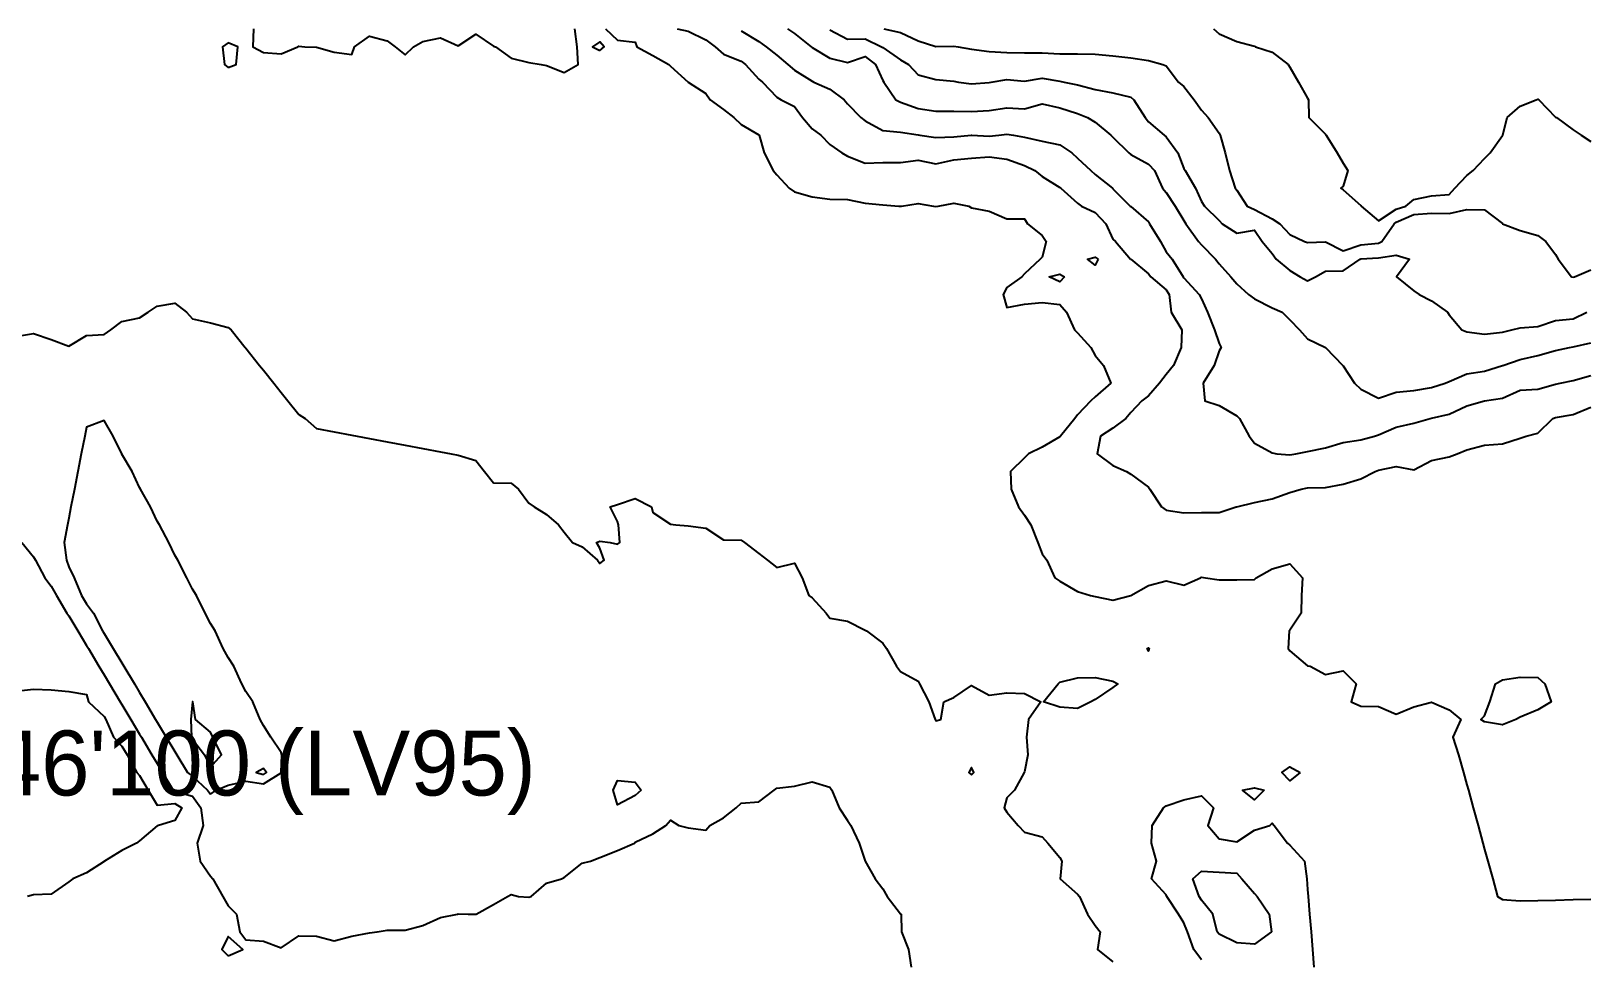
# Model space of a CAD drawing. Header units: metres. Extents: x 2681030 to 2681330, y 1246000 to 1246290.
# Drawn here: x 2681222.69 to 2681266.61, y 1246096.46 to 1246122.69 of the extents above; entities that cross this region are included whole.
import ezdxf

# ---------------------------------------------------------------- set-up
doc = ezdxf.new("R2010")
doc.units = ezdxf.units.M
doc.layers.add('BASIS_HOEHENLINIEN', color=8, linetype='Continuous')
doc.layers.add('BASIS_KOORD', color=7, linetype='Continuous')

msp = doc.modelspace()

# ---------------------------------------------------------------- linework, layer by layer
at = {"layer": 'BASIS_HOEHENLINIEN'}
for points in [[(2681228.967, 1246122.75, 439), (2681228.947, 1246122.25, 439), (2681229.25, 1246122.086, 439), (2681229.75, 1246122.047, 439), (2681230.226, 1246122.25, 439), (2681230.25, 1246122.268, 439), (2681230.419, 1246122.25, 439), (2681230.75, 1246122.232, 439), (2681231.25, 1246122.098, 439), (2681231.75, 1246122.031, 439), (2681231.82, 1246122.25, 439), (2681232.25, 1246122.545, 439), (2681232.75, 1246122.416, 439), (2681232.976, 1246122.25, 439), (2681233.25, 1246122.024, 439), (2681233.489, 1246122.25, 439), (2681233.75, 1246122.396, 439), (2681234.25, 1246122.5, 439), (2681234.75, 1246122.271, 439), (2681235.25, 1246122.607, 439), (2681235.75, 1246122.268, 439), (2681235.807, 1246122.25, 439), (2681236.25, 1246121.925, 439), (2681236.75, 1246121.805, 439), (2681237.099, 1246121.75, 439), (2681237.25, 1246121.717, 439), (2681237.75, 1246121.518, 439), (2681238.137, 1246121.75, 439), (2681238.111, 1246122.25, 439), (2681238.05, 1246122.75, 439)], [(2681238.75, 1246122.143, 439), (2681238.872, 1246122.25, 439), (2681238.75, 1246122.39, 439), (2681238.546, 1246122.25, 439), (2681238.75, 1246122.143, 439)], [(2681238.909, 1246122.75, 439), (2681239.25, 1246122.43, 439), (2681239.75, 1246122.376, 439), (2681239.8, 1246122.25, 439), (2681240.25, 1246121.999, 439), (2681240.705, 1246121.75, 439), (2681240.75, 1246121.698, 439), (2681241.246, 1246121.25, 439), (2681241.25, 1246121.246, 439), (2681241.75, 1246120.932, 439), (2681241.874, 1246120.75, 439), (2681242.25, 1246120.474, 439), (2681242.541, 1246120.25, 439), (2681242.75, 1246120.051, 439), (2681243.25, 1246119.758, 439), (2681243.257, 1246119.75, 439), (2681243.4, 1246119.25, 439), (2681243.647, 1246118.75, 439), (2681243.75, 1246118.633, 439), (2681244.103, 1246118.25, 439), (2681244.25, 1246118.154, 439), (2681244.75, 1246118.006, 439), (2681245.25, 1246117.943, 439), (2681245.75, 1246117.933, 439), (2681246.25, 1246117.831, 439), (2681246.75, 1246117.786, 439), (2681247.201, 1246117.75, 439), (2681247.25, 1246117.744, 439), (2681247.279, 1246117.75, 439), (2681247.75, 1246117.822, 439), (2681248.179, 1246117.75, 439), (2681248.25, 1246117.732, 439), (2681248.308, 1246117.75, 439), (2681248.75, 1246117.826, 439), (2681249.176, 1246117.75, 439), (2681249.25, 1246117.699, 439), (2681249.75, 1246117.608, 439), (2681250.25, 1246117.385, 439), (2681250.75, 1246117.384, 439), (2681250.831, 1246117.25, 439), (2681251.25, 1246116.919, 439), (2681251.362, 1246116.75, 439), (2681251.25, 1246116.308, 439), (2681251.194, 1246116.25, 439), (2681250.75, 1246115.835, 439), (2681250.674, 1246115.75, 439), (2681250.25, 1246115.444, 439), (2681250.145, 1246115.25, 439), (2681250.25, 1246114.885, 439), (2681250.75, 1246114.982, 439), (2681251.25, 1246115.023, 439), (2681251.75, 1246114.966, 439), (2681251.934, 1246114.75, 439), (2681252.164, 1246114.25, 439), (2681252.25, 1246114.167, 439), (2681252.628, 1246113.75, 439), (2681252.75, 1246113.524, 439), (2681252.984, 1246113.25, 439), (2681253.192, 1246112.75, 439), (2681252.75, 1246112.359, 439), (2681252.629, 1246112.25, 439), (2681252.25, 1246111.855, 439), (2681252.175, 1246111.75, 439), (2681251.768, 1246111.25, 439), (2681251.75, 1246111.231, 439), (2681251.25, 1246110.937, 439), (2681250.867, 1246110.75, 439), (2681250.75, 1246110.635, 439), (2681250.351, 1246110.25, 439), (2681250.37, 1246109.75, 439), (2681250.579, 1246109.25, 439), (2681250.75, 1246109.021, 439), (2681250.929, 1246108.75, 439), (2681251.127, 1246108.25, 439), (2681251.25, 1246107.928, 439), (2681251.381, 1246107.75, 439), (2681251.607, 1246107.25, 439), (2681251.75, 1246107.156, 439), (2681252.25, 1246106.867, 439), (2681252.614, 1246106.75, 439), (2681252.75, 1246106.723, 439), (2681253.25, 1246106.62, 439), (2681253.75, 1246106.747, 439), (2681253.754, 1246106.75, 439), (2681254.25, 1246107.036, 439), (2681254.75, 1246107.167, 439), (2681255.25, 1246107.038, 439), (2681255.719, 1246107.25, 439), (2681255.75, 1246107.263, 439), (2681255.861, 1246107.25, 439), (2681256.25, 1246107.195, 439), (2681256.75, 1246107.19, 439), (2681257.25, 1246107.197, 439), (2681257.296, 1246107.25, 439), (2681257.75, 1246107.503, 439), (2681258.25, 1246107.64, 439), (2681258.601, 1246107.25, 439), (2681258.579, 1246106.75, 439), (2681258.568, 1246106.25, 439), (2681258.25, 1246105.769, 439), (2681258.228, 1246105.75, 439), (2681258.197, 1246105.25, 439), (2681258.25, 1246105.191, 439), (2681258.75, 1246104.766, 439), (2681258.825, 1246104.75, 439), (2681259.25, 1246104.521, 439), (2681259.75, 1246104.621, 439), (2681260.118, 1246104.25, 439), (2681259.978, 1246103.75, 439), (2681260.25, 1246103.624, 439), (2681260.75, 1246103.618, 439), (2681261.25, 1246103.396, 439), (2681261.75, 1246103.607, 439), (2681262.25, 1246103.734, 439), (2681262.75, 1246103.522, 439), (2681263.077, 1246103.25, 439), (2681262.854, 1246102.75, 439), (2681263.011, 1246102.25, 439), (2681263.156, 1246101.75, 439), (2681263.25, 1246101.406, 439), (2681263.293, 1246101.25, 439), (2681263.429, 1246100.75, 439), (2681263.566, 1246100.25, 439), (2681263.703, 1246099.75, 439), (2681263.75, 1246099.578, 439), (2681263.84, 1246099.25, 439), (2681263.977, 1246098.75, 439), (2681264.113, 1246098.25, 439), (2681264.25, 1246098.168, 439), (2681264.75, 1246098.123, 439), (2681265.25, 1246098.135, 439), (2681265.75, 1246098.148, 439), (2681266.25, 1246098.16, 439), (2681266.75, 1246098.175, 439)], [(2681240.936, 1246122.75, 438.5), (2681241.25, 1246122.688, 438.5), (2681241.75, 1246122.44, 438.5), (2681242.015, 1246122.25, 438.5), (2681242.25, 1246122.042, 438.5), (2681242.75, 1246121.841, 438.5), (2681242.873, 1246121.75, 438.5), (2681243.25, 1246121.336, 438.5), (2681243.349, 1246121.25, 438.5), (2681243.75, 1246120.823, 438.5), (2681243.873, 1246120.75, 438.5), (2681244.25, 1246120.565, 438.5), (2681244.475, 1246120.25, 438.5), (2681244.75, 1246119.933, 438.5), (2681244.993, 1246119.75, 438.5), (2681245.25, 1246119.484, 438.5), (2681245.592, 1246119.25, 438.5), (2681245.75, 1246119.16, 438.5), (2681246.25, 1246118.958, 438.5), (2681246.75, 1246118.976, 438.5), (2681247.25, 1246118.978, 438.5), (2681247.75, 1246119.041, 438.5), (2681248.25, 1246118.942, 438.5), (2681248.75, 1246119.054, 438.5), (2681249.25, 1246119.099, 438.5), (2681249.75, 1246119.137, 438.5), (2681250.25, 1246119.074, 438.5), (2681250.75, 1246118.896, 438.5), (2681251.039, 1246118.75, 438.5), (2681251.25, 1246118.584, 438.5), (2681251.75, 1246118.27, 438.5), (2681251.776, 1246118.25, 438.5), (2681252.25, 1246117.831, 438.5), (2681252.359, 1246117.75, 438.5), (2681252.75, 1246117.564, 438.5), (2681253.053, 1246117.25, 438.5), (2681253.25, 1246116.818, 438.5), (2681253.326, 1246116.75, 438.5), (2681253.748, 1246116.25, 438.5), (2681253.75, 1246116.247, 438.5), (2681254.25, 1246115.831, 438.5), (2681254.318, 1246115.75, 438.5), (2681254.75, 1246115.384, 438.5), (2681254.838, 1246115.25, 438.5), (2681254.892, 1246114.75, 438.5), (2681255.191, 1246114.25, 438.5), (2681255.173, 1246113.75, 438.5), (2681254.96, 1246113.25, 438.5), (2681254.75, 1246112.996, 438.5), (2681254.569, 1246112.75, 438.5), (2681254.25, 1246112.389, 438.5), (2681254.07, 1246112.25, 438.5), (2681253.75, 1246111.916, 438.5), (2681253.613, 1246111.75, 438.5), (2681253.25, 1246111.48, 438.5), (2681252.899, 1246111.25, 438.5), (2681252.8, 1246110.75, 438.5), (2681253.25, 1246110.424, 438.5), (2681253.634, 1246110.25, 438.5), (2681253.75, 1246110.18, 438.5), (2681254.25, 1246109.805, 438.5), (2681254.29, 1246109.75, 438.5), (2681254.617, 1246109.25, 438.5), (2681254.75, 1246109.155, 438.5), (2681255.25, 1246109.086, 438.5), (2681255.75, 1246109.097, 438.5), (2681256.25, 1246109.091, 438.5), (2681256.735, 1246109.25, 438.5), (2681256.75, 1246109.255, 438.5), (2681257.25, 1246109.38, 438.5), (2681257.75, 1246109.476, 438.5), (2681258.25, 1246109.663, 438.5), (2681258.569, 1246109.75, 438.5), (2681258.75, 1246109.792, 438.5), (2681259.25, 1246109.799, 438.5), (2681259.75, 1246109.896, 438.5), (2681260.25, 1246110.047, 438.5), (2681260.658, 1246110.25, 438.5), (2681260.75, 1246110.285, 438.5), (2681261.25, 1246110.396, 438.5), (2681261.75, 1246110.301, 438.5), (2681262.25, 1246110.562, 438.5), (2681262.75, 1246110.662, 438.5), (2681262.97, 1246110.75, 438.5), (2681263.25, 1246110.863, 438.5), (2681263.75, 1246110.996, 438.5), (2681264.25, 1246111.036, 438.5), (2681264.75, 1246111.191, 438.5), (2681264.927, 1246111.25, 438.5), (2681265.25, 1246111.33, 438.5), (2681265.676, 1246111.75, 438.5), (2681265.75, 1246111.781, 438.5), (2681266.25, 1246111.865, 438.5), (2681266.75, 1246112.068, 438.5)], [(2681242.75, 1246122.702, 438), (2681243.25, 1246122.394, 438), (2681243.448, 1246122.25, 438), (2681243.75, 1246122.01, 438), (2681244.069, 1246121.75, 438), (2681244.25, 1246121.589, 438), (2681244.75, 1246121.272, 438), (2681244.802, 1246121.25, 438), (2681245.25, 1246121.049, 438), (2681245.66, 1246120.75, 438), (2681245.75, 1246120.64, 438), (2681246.128, 1246120.25, 438), (2681246.25, 1246120.159, 438), (2681246.75, 1246119.884, 438), (2681247.25, 1246119.84, 438), (2681247.75, 1246119.757, 438), (2681247.798, 1246119.75, 438), (2681248.25, 1246119.686, 438), (2681248.75, 1246119.705, 438), (2681249.241, 1246119.75, 438), (2681249.25, 1246119.751, 438), (2681249.263, 1246119.75, 438), (2681249.75, 1246119.722, 438), (2681250.021, 1246119.75, 438), (2681250.25, 1246119.778, 438), (2681250.436, 1246119.75, 438), (2681250.75, 1246119.695, 438), (2681251.25, 1246119.578, 438), (2681251.75, 1246119.475, 438), (2681252.092, 1246119.25, 438), (2681252.25, 1246119.1, 438), (2681252.625, 1246118.75, 438), (2681252.75, 1246118.638, 438), (2681253.237, 1246118.25, 438), (2681253.25, 1246118.238, 438), (2681253.734, 1246117.75, 438), (2681253.75, 1246117.732, 438), (2681254.25, 1246117.299, 438), (2681254.281, 1246117.25, 438), (2681254.589, 1246116.75, 438), (2681254.75, 1246116.456, 438), (2681254.919, 1246116.25, 438), (2681255.234, 1246115.75, 438), (2681255.25, 1246115.721, 438), (2681255.685, 1246115.25, 438), (2681255.75, 1246115.126, 438), (2681255.92, 1246114.75, 438), (2681256.122, 1246114.25, 438), (2681256.25, 1246113.867, 438), (2681256.302, 1246113.75, 438), (2681256.25, 1246113.657, 438), (2681256.106, 1246113.25, 438), (2681255.799, 1246112.75, 438), (2681255.841, 1246112.25, 438), (2681256.25, 1246112.12, 438), (2681256.75, 1246111.823, 438), (2681256.824, 1246111.75, 438), (2681257.101, 1246111.25, 438), (2681257.25, 1246111.051, 438), (2681257.75, 1246110.777, 438), (2681257.88, 1246110.75, 438), (2681258.25, 1246110.721, 438), (2681258.418, 1246110.75, 438), (2681258.75, 1246110.817, 438), (2681259.25, 1246110.919, 438), (2681259.75, 1246111.067, 438), (2681260.25, 1246111.142, 438), (2681260.642, 1246111.25, 438), (2681260.75, 1246111.287, 438), (2681261.25, 1246111.501, 438), (2681261.75, 1246111.614, 438), (2681262.21, 1246111.75, 438), (2681262.25, 1246111.762, 438), (2681262.75, 1246111.874, 438), (2681263.25, 1246112.103, 438), (2681263.75, 1246112.25, 438), (2681263.75, 1246112.25, 438), (2681264.25, 1246112.319, 438), (2681264.75, 1246112.547, 438), (2681265.25, 1246112.574, 438), (2681265.75, 1246112.717, 438), (2681265.883, 1246112.75, 438), (2681266.25, 1246112.819, 438), (2681266.75, 1246112.964, 438)], [(2681244.054, 1246122.75, 437.5), (2681244.25, 1246122.622, 437.5), (2681244.72, 1246122.25, 437.5), (2681244.75, 1246122.229, 437.5), (2681245.25, 1246121.925, 437.5), (2681245.75, 1246121.8, 437.5), (2681246.25, 1246121.976, 437.5), (2681246.537, 1246121.75, 437.5), (2681246.75, 1246121.296, 437.5), (2681246.777, 1246121.25, 437.5), (2681247.118, 1246120.75, 437.5), (2681247.25, 1246120.682, 437.5), (2681247.75, 1246120.504, 437.5), (2681248.25, 1246120.426, 437.5), (2681248.75, 1246120.433, 437.5), (2681249.25, 1246120.416, 437.5), (2681249.75, 1246120.452, 437.5), (2681250.25, 1246120.52, 437.5), (2681250.75, 1246120.497, 437.5), (2681251.25, 1246120.64, 437.5), (2681251.75, 1246120.526, 437.5), (2681252.25, 1246120.366, 437.5), (2681252.534, 1246120.25, 437.5), (2681252.75, 1246120.114, 437.5), (2681253.193, 1246119.75, 437.5), (2681253.25, 1246119.693, 437.5), (2681253.694, 1246119.25, 437.5), (2681253.75, 1246119.209, 437.5), (2681254.25, 1246118.93, 437.5), (2681254.421, 1246118.75, 437.5), (2681254.649, 1246118.25, 437.5), (2681254.75, 1246118.128, 437.5), (2681255.003, 1246117.75, 437.5), (2681255.25, 1246117.341, 437.5), (2681255.304, 1246117.25, 437.5), (2681255.668, 1246116.75, 437.5), (2681255.75, 1246116.653, 437.5), (2681256.15, 1246116.25, 437.5), (2681256.25, 1246116.114, 437.5), (2681256.577, 1246115.75, 437.5), (2681256.75, 1246115.551, 437.5), (2681257.078, 1246115.25, 437.5), (2681257.25, 1246115.125, 437.5), (2681257.75, 1246114.879, 437.5), (2681258.029, 1246114.75, 437.5), (2681258.25, 1246114.533, 437.5), (2681258.52, 1246114.25, 437.5), (2681258.75, 1246113.995, 437.5), (2681259.25, 1246113.753, 437.5), (2681259.254, 1246113.75, 437.5), (2681259.74, 1246113.25, 437.5), (2681259.75, 1246113.237, 437.5), (2681260.069, 1246112.75, 437.5), (2681260.25, 1246112.579, 437.5), (2681260.75, 1246112.327, 437.5), (2681261.25, 1246112.495, 437.5), (2681261.75, 1246112.544, 437.5), (2681262.25, 1246112.624, 437.5), (2681262.637, 1246112.75, 437.5), (2681262.75, 1246112.793, 437.5), (2681263.25, 1246113.007, 437.5), (2681263.75, 1246113.082, 437.5), (2681264.25, 1246113.246, 437.5), (2681264.262, 1246113.25, 437.5), (2681264.75, 1246113.417, 437.5), (2681265.25, 1246113.531, 437.5), (2681265.75, 1246113.668, 437.5), (2681266.15, 1246113.75, 437.5), (2681266.25, 1246113.772, 437.5), (2681266.75, 1246113.882, 437.5)], [(2681245.25, 1246122.727, 437), (2681245.75, 1246122.465, 437), (2681246.25, 1246122.468, 437), (2681246.713, 1246122.25, 437), (2681246.75, 1246122.224, 437), (2681247.25, 1246121.879, 437), (2681247.472, 1246121.75, 437), (2681247.75, 1246121.456, 437), (2681248.25, 1246121.326, 437), (2681248.75, 1246121.276, 437), (2681248.883, 1246121.25, 437), (2681249.25, 1246121.202, 437), (2681249.75, 1246121.241, 437), (2681249.805, 1246121.25, 437), (2681250.25, 1246121.323, 437), (2681250.75, 1246121.278, 437), (2681251.25, 1246121.362, 437), (2681251.75, 1246121.275, 437), (2681251.872, 1246121.25, 437), (2681252.25, 1246121.168, 437), (2681252.75, 1246121.045, 437), (2681253.25, 1246120.949, 437), (2681253.75, 1246120.826, 437), (2681253.843, 1246120.75, 437), (2681254.155, 1246120.25, 437), (2681254.25, 1246120.125, 437), (2681254.693, 1246119.75, 437), (2681254.75, 1246119.706, 437), (2681255.081, 1246119.25, 437), (2681255.25, 1246118.813, 437), (2681255.286, 1246118.75, 437), (2681255.577, 1246118.25, 437), (2681255.75, 1246117.878, 437), (2681255.838, 1246117.75, 437), (2681256.25, 1246117.338, 437), (2681256.331, 1246117.25, 437), (2681256.75, 1246116.981, 437), (2681257.25, 1246117.071, 437), (2681257.467, 1246116.75, 437), (2681257.75, 1246116.41, 437), (2681257.858, 1246116.25, 437), (2681258.25, 1246115.93, 437), (2681258.542, 1246115.75, 437), (2681258.75, 1246115.635, 437), (2681258.973, 1246115.75, 437), (2681259.25, 1246115.913, 437), (2681259.75, 1246115.916, 437), (2681260.234, 1246116.25, 437), (2681260.25, 1246116.258, 437), (2681260.75, 1246116.29, 437), (2681261.25, 1246116.365, 437), (2681261.63, 1246116.25, 437), (2681261.263, 1246115.75, 437), (2681261.75, 1246115.356, 437), (2681261.899, 1246115.25, 437), (2681262.25, 1246115.074, 437), (2681262.698, 1246114.75, 437), (2681262.75, 1246114.675, 437), (2681263.102, 1246114.25, 437), (2681263.25, 1246114.196, 437), (2681263.75, 1246114.126, 437), (2681264.25, 1246114.186, 437), (2681264.52, 1246114.25, 437), (2681264.75, 1246114.306, 437), (2681265.25, 1246114.343, 437), (2681265.75, 1246114.515, 437), (2681266.25, 1246114.562, 437), (2681266.641, 1246114.75, 437)], [(2681246.781, 1246122.75, 436.5), (2681247.25, 1246122.651, 436.5), (2681247.75, 1246122.419, 436.5), (2681248.25, 1246122.257, 436.5), (2681248.75, 1246122.267, 436.5), (2681248.877, 1246122.25, 436.5), (2681249.25, 1246122.181, 436.5), (2681249.75, 1246122.11, 436.5), (2681250.25, 1246122.084, 436.5), (2681250.75, 1246122.073, 436.5), (2681251.25, 1246122.081, 436.5), (2681251.75, 1246122.051, 436.5), (2681252.25, 1246122.045, 436.5), (2681252.75, 1246122.043, 436.5), (2681253.25, 1246121.988, 436.5), (2681253.75, 1246121.938, 436.5), (2681254.25, 1246121.856, 436.5), (2681254.661, 1246121.75, 436.5), (2681254.75, 1246121.71, 436.5), (2681255.101, 1246121.25, 436.5), (2681255.25, 1246121.13, 436.5), (2681255.547, 1246120.75, 436.5), (2681255.75, 1246120.459, 436.5), (2681255.939, 1246120.25, 436.5), (2681256.25, 1246119.81, 436.5), (2681256.279, 1246119.75, 436.5), (2681256.416, 1246119.25, 436.5), (2681256.54, 1246118.75, 436.5), (2681256.705, 1246118.25, 436.5), (2681256.75, 1246118.195, 436.5), (2681257.041, 1246117.75, 436.5), (2681257.25, 1246117.654, 436.5), (2681257.75, 1246117.391, 436.5), (2681257.965, 1246117.25, 436.5), (2681258.25, 1246116.95, 436.5), (2681258.657, 1246116.75, 436.5), (2681258.75, 1246116.716, 436.5), (2681259.25, 1246116.739, 436.5), (2681259.75, 1246116.487, 436.5), (2681260.25, 1246116.651, 436.5), (2681260.75, 1246116.698, 436.5), (2681260.842, 1246116.75, 436.5), (2681261.197, 1246117.25, 436.5), (2681261.25, 1246117.292, 436.5), (2681261.75, 1246117.514, 436.5), (2681262.25, 1246117.552, 436.5), (2681262.75, 1246117.535, 436.5), (2681263.25, 1246117.647, 436.5), (2681263.75, 1246117.645, 436.5), (2681264.25, 1246117.254, 436.5), (2681264.258, 1246117.25, 436.5), (2681264.75, 1246117.061, 436.5), (2681265.25, 1246116.917, 436.5), (2681265.477, 1246116.75, 436.5), (2681265.75, 1246116.377, 436.5), (2681265.826, 1246116.25, 436.5), (2681266.2, 1246115.75, 436.5), (2681266.25, 1246115.737, 436.5), (2681266.291, 1246115.75, 436.5), (2681266.75, 1246115.946, 436.5)], [(2681256.092, 1246122.75, 436), (2681256.25, 1246122.612, 436), (2681256.75, 1246122.4, 436), (2681257.25, 1246122.268, 436), (2681257.277, 1246122.25, 436), (2681257.75, 1246122.097, 436), (2681258.204, 1246121.75, 436), (2681258.25, 1246121.676, 436), (2681258.488, 1246121.25, 436), (2681258.75, 1246120.797, 436), (2681258.772, 1246120.75, 436), (2681258.779, 1246120.25, 436), (2681259.25, 1246119.775, 436), (2681259.269, 1246119.75, 436), (2681259.587, 1246119.25, 436), (2681259.75, 1246118.963, 436), (2681259.883, 1246118.75, 436), (2681259.75, 1246118.308, 436), (2681259.687, 1246118.25, 436), (2681259.75, 1246118.206, 436), (2681260.25, 1246117.767, 436), (2681260.265, 1246117.75, 436), (2681260.75, 1246117.333, 436), (2681261.25, 1246117.659, 436), (2681261.524, 1246117.75, 436), (2681261.75, 1246117.936, 436), (2681262.25, 1246118.037, 436), (2681262.75, 1246118.074, 436), (2681262.908, 1246118.25, 436), (2681263.25, 1246118.609, 436), (2681263.423, 1246118.75, 436), (2681263.75, 1246119.092, 436), (2681263.906, 1246119.25, 436), (2681264.25, 1246119.74, 436), (2681264.266, 1246119.75, 436), (2681264.39, 1246120.25, 436), (2681264.75, 1246120.571, 436), (2681265.21, 1246120.75, 436), (2681265.25, 1246120.771, 436), (2681265.278, 1246120.75, 436), (2681265.75, 1246120.264, 436), (2681265.778, 1246120.25, 436), (2681266.25, 1246119.906, 436), (2681266.481, 1246119.75, 436), (2681266.75, 1246119.57, 436)], [(2681228.25, 1246121.665, 439), (2681228.483, 1246121.75, 439), (2681228.527, 1246122.25, 439), (2681228.25, 1246122.362, 439), (2681228.097, 1246122.25, 439), (2681228.154, 1246121.75, 439), (2681228.25, 1246121.665, 439)], [(2681252.833, 1246116.25, 439), (2681252.75, 1246116.083, 439), (2681252.526, 1246116.25, 439), (2681252.75, 1246116.305, 439), (2681252.833, 1246116.25, 439)], [(2681251.877, 1246115.75, 439), (2681251.75, 1246115.613, 439), (2681251.444, 1246115.75, 439), (2681251.75, 1246115.827, 439), (2681251.877, 1246115.75, 439)], [(2681222.25, 1246114.068, 439.5), (2681222.75, 1246114.153, 439.5), (2681223.25, 1246113.983, 439.5), (2681223.75, 1246113.793, 439.5), (2681224.25, 1246114.089, 439.5), (2681224.75, 1246114.119, 439.5), (2681224.935, 1246114.25, 439.5), (2681225.25, 1246114.488, 439.5), (2681225.75, 1246114.592, 439.5), (2681225.991, 1246114.75, 439.5), (2681226.25, 1246114.919, 439.5), (2681226.75, 1246115.005, 439.5), (2681227.073, 1246114.75, 439.5), (2681227.25, 1246114.562, 439.5), (2681227.75, 1246114.451, 439.5), (2681228.25, 1246114.315, 439.5), (2681228.335, 1246114.25, 439.5), (2681228.737, 1246113.75, 439.5), (2681228.75, 1246113.733, 439.5), (2681229.138, 1246113.25, 439.5), (2681229.25, 1246113.11, 439.5), (2681229.539, 1246112.75, 439.5), (2681229.75, 1246112.487, 439.5), (2681229.94, 1246112.25, 439.5), (2681230.25, 1246111.864, 439.5), (2681230.425, 1246111.75, 439.5), (2681230.75, 1246111.466, 439.5), (2681231.25, 1246111.372, 439.5), (2681231.75, 1246111.278, 439.5), (2681231.9, 1246111.25, 439.5), (2681232.25, 1246111.184, 439.5), (2681232.75, 1246111.089, 439.5), (2681233.25, 1246110.996, 439.5), (2681233.75, 1246110.902, 439.5), (2681234.25, 1246110.808, 439.5), (2681234.555, 1246110.75, 439.5), (2681234.75, 1246110.713, 439.5), (2681235.25, 1246110.563, 439.5), (2681235.498, 1246110.25, 439.5), (2681235.75, 1246109.931, 439.5), (2681236.25, 1246109.925, 439.5), (2681236.453, 1246109.75, 439.5), (2681236.75, 1246109.358, 439.5), (2681236.895, 1246109.25, 439.5), (2681237.25, 1246109.033, 439.5), (2681237.588, 1246108.75, 439.5), (2681237.75, 1246108.534, 439.5), (2681237.984, 1246108.25, 439.5), (2681238.25, 1246108.126, 439.5), (2681238.684, 1246107.75, 439.5), (2681238.75, 1246107.651, 439.5), (2681238.877, 1246107.75, 439.5), (2681238.75, 1246108.085, 439.5), (2681238.658, 1246108.25, 439.5), (2681238.75, 1246108.285, 439.5), (2681239.049, 1246108.25, 439.5), (2681239.25, 1246108.199, 439.5), (2681239.316, 1246108.25, 439.5), (2681239.277, 1246108.75, 439.5), (2681239.25, 1246108.843, 439.5), (2681239.045, 1246109.25, 439.5), (2681239.25, 1246109.32, 439.5), (2681239.75, 1246109.493, 439.5), (2681240.214, 1246109.25, 439.5), (2681240.25, 1246109.093, 439.5), (2681240.75, 1246108.765, 439.5), (2681240.905, 1246108.75, 439.5), (2681241.25, 1246108.719, 439.5), (2681241.75, 1246108.652, 439.5), (2681242.25, 1246108.322, 439.5), (2681242.75, 1246108.311, 439.5), (2681242.845, 1246108.25, 439.5), (2681243.25, 1246107.939, 439.5), (2681243.494, 1246107.75, 439.5), (2681243.75, 1246107.545, 439.5), (2681244.25, 1246107.663, 439.5), (2681244.473, 1246107.25, 439.5), (2681244.654, 1246106.75, 439.5), (2681244.75, 1246106.686, 439.5), (2681245.143, 1246106.25, 439.5), (2681245.25, 1246106.11, 439.5), (2681245.75, 1246106.026, 439.5), (2681246.25, 1246105.768, 439.5), (2681246.288, 1246105.75, 439.5), (2681246.75, 1246105.401, 439.5), (2681246.848, 1246105.25, 439.5), (2681247.133, 1246104.75, 439.5), (2681247.25, 1246104.602, 439.5), (2681247.75, 1246104.332, 439.5), (2681247.78, 1246104.25, 439.5), (2681248.049, 1246103.75, 439.5), (2681248.226, 1246103.25, 439.5), (2681248.25, 1246103.213, 439.5), (2681248.387, 1246103.25, 439.5), (2681248.471, 1246103.75, 439.5), (2681248.75, 1246103.864, 439.5), (2681249.25, 1246104.207, 439.5), (2681249.75, 1246103.935, 439.5), (2681250.25, 1246104.001, 439.5), (2681250.75, 1246103.984, 439.5), (2681251.215, 1246103.75, 439.5), (2681250.861, 1246103.25, 439.5), (2681250.804, 1246102.75, 439.5), (2681250.841, 1246102.25, 439.5), (2681250.75, 1246101.773, 439.5), (2681250.742, 1246101.75, 439.5), (2681250.466, 1246101.25, 439.5), (2681250.25, 1246101.039, 439.5), (2681250.172, 1246100.75, 439.5), (2681250.25, 1246100.627, 439.5), (2681250.569, 1246100.25, 439.5), (2681250.75, 1246100.066, 439.5), (2681251.25, 1246099.931, 439.5), (2681251.413, 1246099.75, 439.5), (2681251.75, 1246099.351, 439.5), (2681251.804, 1246099.25, 439.5), (2681251.761, 1246098.75, 439.5), (2681252.25, 1246098.31, 439.5), (2681252.304, 1246098.25, 439.5), (2681252.532, 1246097.75, 439.5), (2681252.75, 1246097.431, 439.5), (2681252.892, 1246097.25, 439.5), (2681252.811, 1246096.75, 439.5), (2681253.25, 1246096.406, 439.5)], [(2681227.75, 1246101.138, 439.5), (2681227.911, 1246101.25, 439.5), (2681228.25, 1246101.397, 439.5), (2681228.75, 1246101.504, 439.5), (2681229.25, 1246101.431, 439.5), (2681229.75, 1246101.745, 439.5), (2681229.754, 1246101.75, 439.5), (2681229.773, 1246102.25, 439.5), (2681229.75, 1246102.319, 439.5), (2681229.462, 1246102.75, 439.5), (2681229.25, 1246103.078, 439.5), (2681229.16, 1246103.25, 439.5), (2681228.951, 1246103.75, 439.5), (2681228.75, 1246104.036, 439.5), (2681228.639, 1246104.25, 439.5), (2681228.409, 1246104.75, 439.5), (2681228.25, 1246104.995, 439.5), (2681228.117, 1246105.25, 439.5), (2681227.886, 1246105.75, 439.5), (2681227.75, 1246105.962, 439.5), (2681227.603, 1246106.25, 439.5), (2681227.362, 1246106.75, 439.5), (2681227.25, 1246106.928, 439.5), (2681227.09, 1246107.25, 439.5), (2681226.836, 1246107.75, 439.5), (2681226.75, 1246107.89, 439.5), (2681226.576, 1246108.25, 439.5), (2681226.309, 1246108.75, 439.5), (2681226.25, 1246108.848, 439.5), (2681226.062, 1246109.25, 439.5), (2681225.779, 1246109.75, 439.5), (2681225.75, 1246109.8, 439.5), (2681225.546, 1246110.25, 439.5), (2681225.25, 1246110.746, 439.5), (2681225.246, 1246110.75, 439.5), (2681225.006, 1246111.25, 439.5), (2681224.75, 1246111.696, 439.5), (2681224.25, 1246111.505, 439.5), (2681224.201, 1246111.25, 439.5), (2681224.103, 1246110.75, 439.5), (2681224.006, 1246110.25, 439.5), (2681223.909, 1246109.75, 439.5), (2681223.812, 1246109.25, 439.5), (2681223.75, 1246108.931, 439.5), (2681223.715, 1246108.75, 439.5), (2681223.618, 1246108.25, 439.5), (2681223.689, 1246107.75, 439.5), (2681223.75, 1246107.56, 439.5), (2681223.906, 1246107.25, 439.5), (2681224.108, 1246106.75, 439.5), (2681224.25, 1246106.513, 439.5), (2681224.449, 1246106.25, 439.5), (2681224.707, 1246105.75, 439.5), (2681224.75, 1246105.678, 439.5), (2681225.007, 1246105.25, 439.5), (2681225.25, 1246104.844, 439.5), (2681225.307, 1246104.75, 439.5), (2681225.606, 1246104.25, 439.5), (2681225.75, 1246104.009, 439.5), (2681225.905, 1246103.75, 439.5), (2681226.205, 1246103.25, 439.5), (2681226.25, 1246103.174, 439.5), (2681226.504, 1246102.75, 439.5), (2681226.75, 1246102.339, 439.5), (2681226.804, 1246102.25, 439.5), (2681227.103, 1246101.75, 439.5), (2681227.25, 1246101.643, 439.5), (2681227.669, 1246101.25, 439.5), (2681227.75, 1246101.138, 439.5)], [(2681222.421, 1246108.25, 440), (2681222.75, 1246107.844, 440), (2681222.806, 1246107.75, 440), (2681223.072, 1246107.25, 440), (2681223.25, 1246107.009, 440), (2681223.405, 1246106.75, 440), (2681223.699, 1246106.25, 440), (2681223.75, 1246106.175, 440), (2681224.004, 1246105.75, 440), (2681224.25, 1246105.34, 440), (2681224.304, 1246105.25, 440), (2681224.603, 1246104.75, 440), (2681224.75, 1246104.505, 440), (2681224.903, 1246104.25, 440), (2681225.202, 1246103.75, 440), (2681225.25, 1246103.67, 440), (2681225.502, 1246103.25, 440), (2681225.75, 1246102.836, 440), (2681225.801, 1246102.75, 440), (2681226.101, 1246102.25, 440), (2681226.25, 1246102.001, 440), (2681226.4, 1246101.75, 440), (2681226.7, 1246101.25, 440), (2681226.75, 1246101.225, 440), (2681227.25, 1246101.078, 440), (2681227.486, 1246100.75, 440), (2681227.543, 1246100.25, 440), (2681227.382, 1246099.75, 440), (2681227.461, 1246099.25, 440), (2681227.75, 1246098.825, 440), (2681227.817, 1246098.75, 440), (2681228.104, 1246098.25, 440), (2681228.25, 1246097.982, 440), (2681228.489, 1246097.75, 440), (2681228.585, 1246097.25, 440), (2681228.75, 1246097.021, 440), (2681229.25, 1246096.984, 440), (2681229.75, 1246096.8, 440), (2681230.25, 1246097.136, 440), (2681230.75, 1246097.125, 440), (2681231.25, 1246096.995, 440), (2681231.75, 1246097.128, 440), (2681232.25, 1246097.219, 440), (2681232.459, 1246097.25, 440), (2681232.75, 1246097.293, 440), (2681233.25, 1246097.301, 440), (2681233.75, 1246097.431, 440), (2681234.25, 1246097.659, 440), (2681234.732, 1246097.75, 440), (2681234.75, 1246097.756, 440), (2681235.038, 1246097.75, 440), (2681235.25, 1246097.747, 440), (2681235.26, 1246097.75, 440), (2681235.75, 1246098.02, 440), (2681236.148, 1246098.25, 440), (2681236.25, 1246098.3, 440), (2681236.456, 1246098.25, 440), (2681236.75, 1246098.228, 440), (2681236.814, 1246098.25, 440), (2681237.25, 1246098.626, 440), (2681237.67, 1246098.75, 440), (2681237.75, 1246098.787, 440), (2681238.25, 1246099.189, 440), (2681238.487, 1246099.25, 440), (2681238.75, 1246099.352, 440), (2681239.25, 1246099.545, 440), (2681239.733, 1246099.75, 440), (2681239.75, 1246099.779, 440), (2681240.25, 1246100.017, 440), (2681240.615, 1246100.25, 440), (2681240.75, 1246100.4, 440), (2681240.983, 1246100.25, 440), (2681241.25, 1246100.189, 440), (2681241.75, 1246100.123, 440), (2681241.861, 1246100.25, 440), (2681242.25, 1246100.472, 440), (2681242.601, 1246100.75, 440), (2681242.75, 1246100.882, 440), (2681243.25, 1246100.919, 440), (2681243.683, 1246101.25, 440), (2681243.75, 1246101.305, 440), (2681244.25, 1246101.369, 440), (2681244.75, 1246101.489, 440), (2681245.25, 1246101.335, 440), (2681245.31, 1246101.25, 440), (2681245.515, 1246100.75, 440), (2681245.75, 1246100.399, 440), (2681245.848, 1246100.25, 440), (2681246.081, 1246099.75, 440), (2681246.246, 1246099.25, 440), (2681246.25, 1246099.245, 440), (2681246.535, 1246098.75, 440), (2681246.75, 1246098.461, 440), (2681246.868, 1246098.25, 440), (2681247.25, 1246097.762, 440), (2681247.262, 1246097.75, 440), (2681247.276, 1246097.25, 440), (2681247.469, 1246096.75, 440), (2681247.552, 1246096.25, 440)], [(2681254.276, 1246105.25, 439.5), (2681254.25, 1246105.182, 439.5), (2681254.217, 1246105.25, 439.5), (2681254.25, 1246105.276, 439.5), (2681254.276, 1246105.25, 439.5)], [(2681252.628, 1246103.75, 439.5), (2681252.25, 1246103.554, 439.5), (2681251.75, 1246103.594, 439.5), (2681251.287, 1246103.75, 439.5), (2681251.699, 1246104.25, 439.5), (2681251.75, 1246104.305, 439.5), (2681252.25, 1246104.427, 439.5), (2681252.75, 1246104.43, 439.5), (2681253.25, 1246104.33, 439.5), (2681253.387, 1246104.25, 439.5), (2681253.25, 1246104.148, 439.5), (2681252.75, 1246103.815, 439.5), (2681252.628, 1246103.75, 439.5)], [(2681264.631, 1246103.25, 439), (2681264.25, 1246103.093, 439), (2681263.75, 1246103.177, 439), (2681263.641, 1246103.25, 439), (2681263.75, 1246103.355, 439), (2681263.9, 1246103.75, 439), (2681264.054, 1246104.25, 439), (2681264.25, 1246104.364, 439), (2681264.75, 1246104.444, 439), (2681265.25, 1246104.432, 439), (2681265.453, 1246104.25, 439), (2681265.631, 1246103.75, 439), (2681265.25, 1246103.525, 439), (2681264.75, 1246103.313, 439), (2681264.631, 1246103.25, 439)], [(2681222.25, 1246104.051, 440.5), (2681222.75, 1246104.101, 440.5), (2681223.25, 1246104.089, 440.5), (2681223.75, 1246104.037, 440.5), (2681224.25, 1246103.958, 440.5), (2681224.312, 1246103.75, 440.5), (2681224.75, 1246103.332, 440.5), (2681224.799, 1246103.25, 440.5), (2681225.015, 1246102.75, 440.5), (2681225.25, 1246102.497, 440.5), (2681225.398, 1246102.25, 440.5), (2681225.677, 1246101.75, 440.5), (2681225.75, 1246101.662, 440.5), (2681225.997, 1246101.25, 440.5), (2681226.25, 1246100.827, 440.5), (2681226.75, 1246100.875, 440.5), (2681226.943, 1246100.75, 440.5), (2681226.75, 1246100.397, 440.5), (2681226.284, 1246100.25, 440.5), (2681226.25, 1246100.242, 440.5), (2681225.75, 1246099.818, 440.5), (2681225.664, 1246099.75, 440.5), (2681225.25, 1246099.55, 440.5), (2681224.76, 1246099.25, 440.5), (2681224.75, 1246099.238, 440.5), (2681224.25, 1246098.914, 440.5), (2681223.862, 1246098.75, 440.5), (2681223.75, 1246098.659, 440.5), (2681223.25, 1246098.318, 440.5), (2681222.75, 1246098.298, 440.5), (2681222.584, 1246098.25, 440.5)], [(2681227.75, 1246101.904, 439), (2681228.065, 1246102.25, 439), (2681227.823, 1246102.75, 439), (2681227.75, 1246102.889, 439), (2681227.333, 1246103.25, 439), (2681227.253, 1246103.75, 439), (2681227.25, 1246103.757, 439), (2681227.242, 1246103.75, 439), (2681227.203, 1246103.25, 439), (2681227.218, 1246102.75, 439), (2681227.25, 1246102.695, 439), (2681227.586, 1246102.25, 439), (2681227.75, 1246101.904, 439)], [(2681229.25, 1246101.696, 439), (2681229.335, 1246101.75, 439), (2681229.25, 1246101.86, 439), (2681229.047, 1246101.75, 439), (2681229.25, 1246101.696, 439)], [(2681249.25, 1246101.683, 439.5), (2681249.318, 1246101.75, 439.5), (2681249.25, 1246101.895, 439.5), (2681249.174, 1246101.75, 439.5), (2681249.25, 1246101.683, 439.5)], [(2681258.536, 1246101.75, 439.5), (2681258.25, 1246101.517, 439.5), (2681258.021, 1246101.75, 439.5), (2681258.25, 1246101.912, 439.5), (2681258.536, 1246101.75, 439.5)], [(2681239.924, 1246101.25, 440), (2681239.75, 1246101.098, 440), (2681239.25, 1246100.834, 440), (2681239.128, 1246101.25, 440), (2681239.25, 1246101.526, 440), (2681239.75, 1246101.48, 440), (2681239.924, 1246101.25, 440)], [(2681257.519, 1246101.25, 439.5), (2681257.25, 1246100.976, 439.5), (2681256.912, 1246101.25, 439.5), (2681257.25, 1246101.315, 439.5), (2681257.519, 1246101.25, 439.5)], [(2681255.75, 1246096.455, 439.5), (2681255.537, 1246096.75, 439.5), (2681255.36, 1246097.25, 439.5), (2681255.25, 1246097.508, 439.5), (2681255.104, 1246097.75, 439.5), (2681254.771, 1246098.25, 439.5), (2681254.75, 1246098.293, 439.5), (2681254.336, 1246098.75, 439.5), (2681254.479, 1246099.25, 439.5), (2681254.34, 1246099.75, 439.5), (2681254.356, 1246100.25, 439.5), (2681254.674, 1246100.75, 439.5), (2681254.75, 1246100.806, 439.5), (2681255.25, 1246100.983, 439.5), (2681255.75, 1246101.088, 439.5), (2681256.093, 1246100.75, 439.5), (2681255.929, 1246100.25, 439.5), (2681256.25, 1246099.876, 439.5), (2681256.75, 1246099.792, 439.5), (2681257.25, 1246100.119, 439.5), (2681257.681, 1246100.25, 439.5), (2681257.75, 1246100.324, 439.5), (2681257.8, 1246100.25, 439.5), (2681258.181, 1246099.75, 439.5), (2681258.25, 1246099.694, 439.5), (2681258.662, 1246099.25, 439.5), (2681258.725, 1246098.75, 439.5), (2681258.75, 1246098.443, 439.5), (2681258.766, 1246098.25, 439.5), (2681258.806, 1246097.75, 439.5), (2681258.847, 1246097.25, 439.5), (2681258.887, 1246096.75, 439.5), (2681258.928, 1246096.25, 439.5)], [(2681257.73, 1246097.25, 440), (2681257.25, 1246096.898, 440), (2681256.75, 1246096.937, 440), (2681256.25, 1246097.184, 440), (2681256.198, 1246097.25, 440), (2681256.068, 1246097.75, 440), (2681255.75, 1246098.145, 440), (2681255.686, 1246098.25, 440), (2681255.504, 1246098.75, 440), (2681255.75, 1246098.968, 440), (2681256.25, 1246098.938, 440), (2681256.75, 1246098.909, 440), (2681256.888, 1246098.75, 440), (2681257.25, 1246098.335, 440), (2681257.326, 1246098.25, 440), (2681257.665, 1246097.75, 440), (2681257.73, 1246097.25, 440)], [(2681228.25, 1246096.575, 440), (2681228.664, 1246096.75, 440), (2681228.25, 1246097.119, 440), (2681228.07, 1246096.75, 440), (2681228.25, 1246096.575, 440)]]:
    msp.add_polyline3d(points, dxfattribs=at)

# ---------------------------------------------------------------- texts
at = {"layer": 'BASIS_KOORD'}
msp.add_text("E 2'681'200 / N 1'246'100 (LV95)", height=1.835, dxfattribs=at).set_placement((2681201.101, 1246101.101))

doc.saveas('drawing.dxf')
